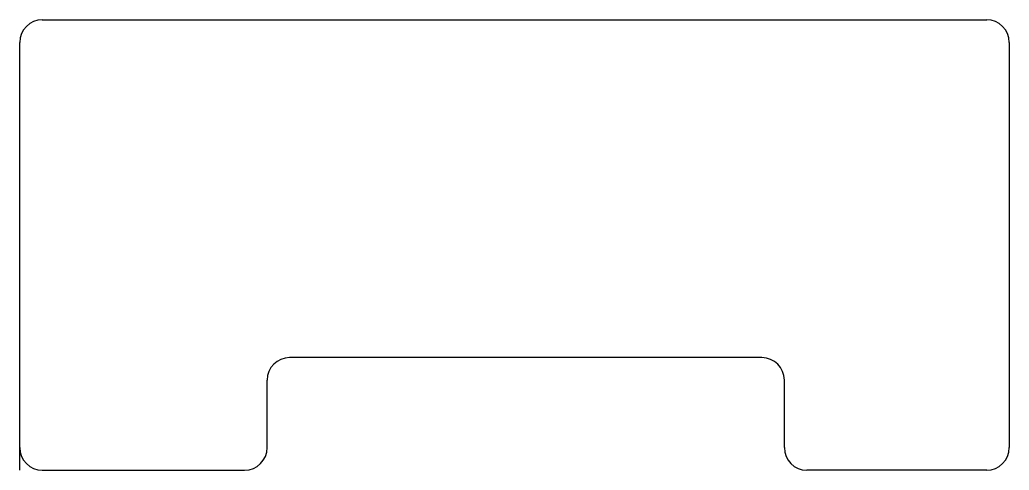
# Model space of a CAD drawing. Header units: millimetres. Extents: x 0 to 22, y 0 to 10.
import ezdxf

# ---------------------------------------------------------------- set-up
doc = ezdxf.new("R2010")
doc.units = ezdxf.units.MM

msp = doc.modelspace()

# ---------------------------------------------------------------- linework, layer by layer
for p, q in [((0.5, 10), (21.5, 10)), ((0, 0.5), (0, 9.5)), ((22, 9.5), (22, 0.5)), ((0, 0), (0, 5.5)), ((16.5, 2.5), (6, 2.5)), ((5.5, 0.5), (5.5, 2)), ((17, 0.5), (17, 2)), ((0.5, 0), (5, 0)), ((21.5, 0), (17.5, 0))]:
    msp.add_line(p, q)
for centre, start, end in [((0.5, 9.5), 90, 180), ((21.5, 9.5), 0, 90), ((6, 2), 90, 180), ((16.5, 2), 0, 90), ((0.5, 0.5), 180, 270), ((5, 0.5), 270, 0), ((17.5, 0.5), 180, 270), ((21.5, 0.5), 270, 0)]:
    msp.add_arc(centre, 0.5, start, end)

doc.saveas('drawing.dxf')
